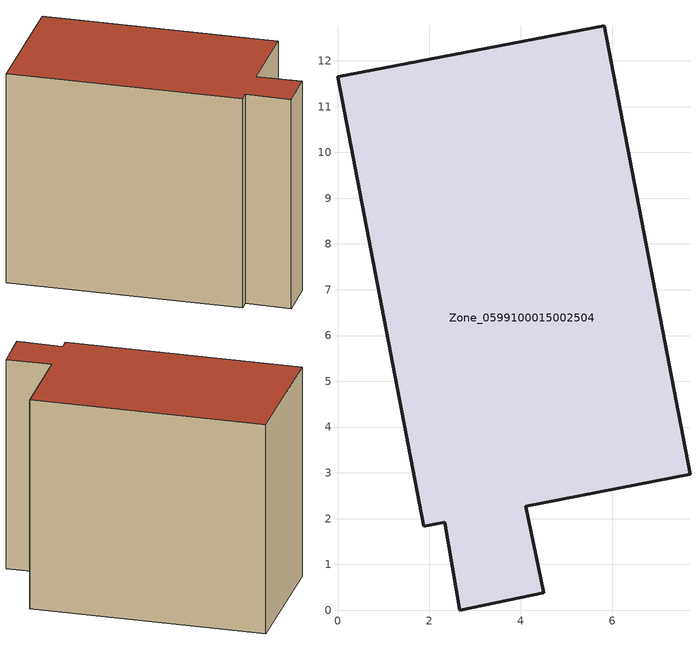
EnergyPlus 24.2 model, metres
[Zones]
Zone_0599100015002504
 floor ground (C_G): 1.89,1.83 0,11.65 5.83,12.77 7.7,2.97 4.12,2.27 4.51,0.38 2.67,0 2.35,1.92 z0.68
 wall outside (C_F): 0,11.65 1.89,1.83 2.35,1.92 2.67,0 4.51,0.38 4.12,2.27 7.7,2.97 5.83,12.77 0,11.65 z0.68:10.06
 roof outside (C_R): 4.51,0.38 4.12,2.27 7.7,2.97 5.83,12.77 0,11.65 1.89,1.83 2.35,1.92 2.67,0 z10.06
[BUILDING]
Pand.0599100015002504: North Axis=0; Terrain=City; Loads Convergence Tolerance Value=0.04; Temperature Convergence Tolerance Value=0.4; Solar Distribution=FullExterior; Maximum Number of Warmup Days=25; Minimum Number of Warmup Days=1
[Site:Location]
Rotterdam.The.Hague.AP_ZH_NLD Design_Conditions: Latitude=51.96; Longitude=4.45; Time Zone=1; Elevation=-4.5
[SITE:GROUNDTEMPERATURE:BUILDINGSURFACE]
18, 18, 18, 18, 18, 18, 18, 18, 18, 18, 18, 18
[MATERIAL] Thermal Absorptance=0.9; Solar Absorptance=0.7; Visible Absorptance=0.7
Name | Roughness | Thickness | Conductivity | Density | Specific Heat
G.TI.1975-1991 | MediumSmooth | 0.15 | 0.288461 | 540 | 1210
F.TI.1975-1991 | Rough | 0.3 | 0.230769 | 1920 | 840
R.TI.1975-1991 | MediumRough | 0.2 | 0.153846 | 1500 | 1000
[CONSTRUCTION]
C_G: G.TI.1975-1991
C_F: F.TI.1975-1991
C_R: R.TI.1975-1991
[ZONE]
Zone_0599100015002504: Type=1; Multiplier=1; Ceiling Height=Autocalculate; Volume=Autocalculate; Floor Area=autocalculate; Part of Total Floor Area=Yes
[ZONEINFILTRATION:DESIGNFLOWRATE]
Infil_Zone_0599100015002504: Zone or ZoneList or Space or SpaceList=Zone_0599100015002504; Schedule=AlwaysOn; Design Flow Rate Calculation Method=Flow/Area; Flow Rate per Floor Area=0.003; Constant Term Coefficient=1; Temperature Term Coefficient=0; Velocity Term Coefficient=0; Velocity Squared Term Coefficient=0
[HVACTEMPLATE:ZONE:IDEALLOADSAIRSYSTEM]
Zone_0599100015002504: Maximum Heating Supply Air Temperature=50; Minimum Cooling Supply Air Temperature=13; Maximum Heating Supply Air Humidity Ratio=0.0156; Minimum Cooling Supply Air Humidity Ratio=0.0077; Heating Limit=NoLimit; Cooling Limit=NoLimit; Dehumidification Control Type=ConstantSensibleHeatRatio; Cooling Sensible Heat Ratio=0.7; Dehumidification Setpoint=60; Humidification Control Type=None; Humidification Setpoint=30; Outdoor Air Method=None; Outdoor Air Flow Rate per Person=0.00944; Outdoor Air Flow Rate per Zone Floor Area=0; Outdoor Air Flow Rate per Zone=0; Demand Controlled Ventilation Type=None; Outdoor Air Economizer Type=NoEconomizer; Heat Recovery Type=None; Sensible Heat Recovery Effectiveness=0.7; Latent Heat Recovery Effectiveness=0.65
[ZONECONTROL:THERMOSTAT]
ThermostatControl_Zone_0599100015002504: Zone or ZoneList=Zone_0599100015002504; Control Type Schedule=DualSetpointControlType; Control 1=Thermostat_Zone_0599100015002504; Temperature Difference Between Cutout And Setpoint=0
[THERMOSTATSETPOINT:DUALSETPOINT]
Thermostat_Zone_0599100015002504: Heating Setpoint Temperature Schedule=HeatingSetpoint_Zone_0599100015002504; Cooling Setpoint Temperature Schedule=CoolingSetpoint_Zone_0599100015002504
[SCHEDULE:COMPACT]
HeatingSetpoint_Zone_0599100015002504: Through: 12/31, For: AllDays, Until: 24:00, 21
CoolingSetpoint_Zone_0599100015002504: Through: 12/31, For: AllDays, Until: 24:00, 24
DualSetpointControlType: Through: 12/31, For: AllDays, Until: 24:00, 4
AlwaysOn: Through: 12/31, For: AllDays, Until: 24:00, 1
